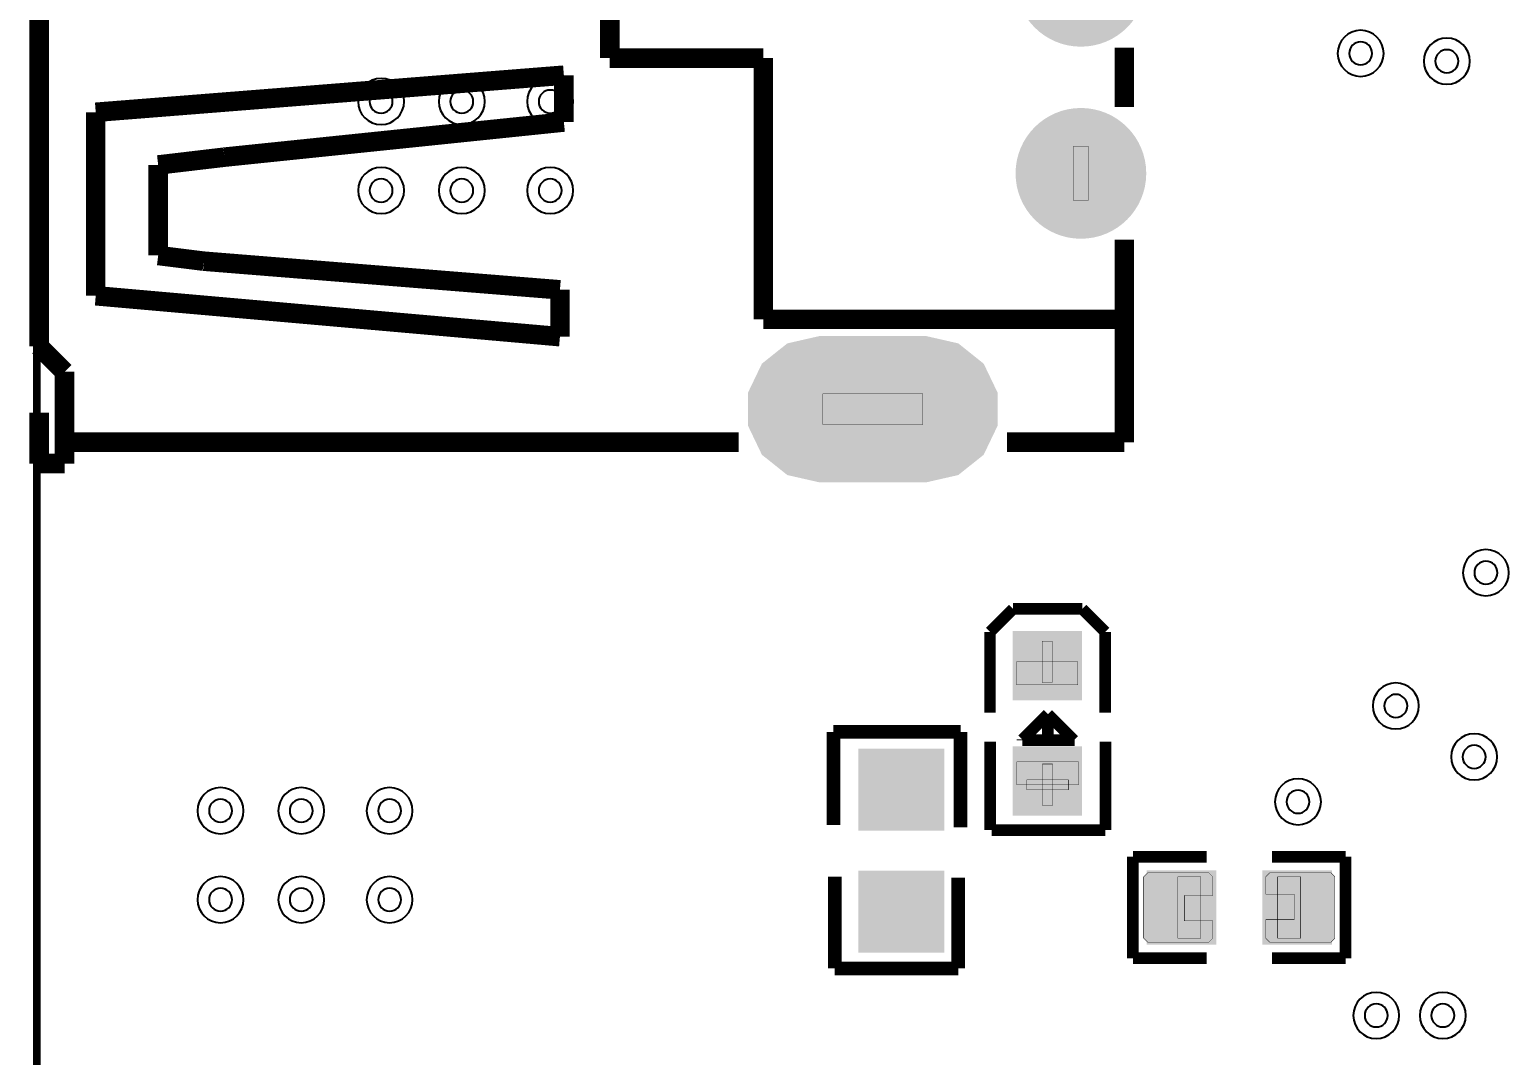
# Model space of a CAD drawing. Header units: millimetres. Extents: x -103 to 1, y -5 to 127.
# Drawn here: x -102.1 to -82.94, y 37.37 to 50.73 of the extents above; entities that cross this region are included whole.
import ezdxf

# ---------------------------------------------------------------- set-up
doc = ezdxf.new("R2010")
doc.units = ezdxf.units.MM
doc.header["$MEASUREMENT"] = 0
for name, color, linetype, true_color in [('Board-Outline-Layer', 7, 'Continuous', 0xff00ff), ('Bottom-Layer', 7, 'Continuous', 0x0000ff), ('Bottom-Paste-Mask-Layer', 7, 'Continuous', 0x800000), ('Bottom-Solder-Mask-Layer', 7, 'Continuous', 0xaa00ff), ('Document-Layer', 7, 'Continuous', 0x6464ff), ('Hole-Layer', 7, 'Continuous', 0x222222), ('Multi-Layer', 7, 'Continuous', 0xc0c0c0), ('Pin-Soldering-Layer', 7, 'Continuous', 0xcc9999), ('Top-Layer', 7, 'Continuous', 0xff0000), ('Top-Paste-Mask-Layer', 7, 'Continuous', 0x808080), ('Top-Silkscreen-Layer', 7, 'Continuous', 0xffcc00), ('Top-Solder-Mask-Layer', 7, 'Continuous', 0x800080)]:
    doc.layers.add(name, color=color, linetype=linetype, true_color=true_color)

msp = doc.modelspace()

# ---------------------------------------------------------------- hatches: boundary and pattern name
at = {"layer": 'Bottom-Layer'}
for points in [[(-89.205, 51.355, 1), (-87.605, 51.355, 1)], [(-89.205, 48.855, 1), (-87.605, 48.855, 1)], [(-90.415, 46.685), (-90.024, 46.596), (-89.711, 46.346), (-89.538, 45.985), (-89.538, 45.585), (-89.711, 45.224), (-90.024, 44.974), (-90.415, 44.885), (-91.815, 44.885), (-92.205, 44.974), (-92.519, 45.224), (-92.692, 45.585), (-92.692, 45.985), (-92.519, 46.346), (-92.205, 46.596), (-91.815, 46.685)]]:
    msp.add_hatch(color=256, dxfattribs=at).paths.add_polyline_path(points)
at = {"layer": 'Bottom-Paste-Mask-Layer'}
for points in [[(-89.205, 51.355, 1), (-87.605, 51.355, 1)], [(-89.205, 48.855, 1), (-87.605, 48.855, 1)], [(-90.415, 46.685), (-90.024, 46.596), (-89.711, 46.346), (-89.538, 45.985), (-89.538, 45.585), (-89.711, 45.224), (-90.024, 44.974), (-90.415, 44.885), (-91.815, 44.885), (-92.205, 44.974), (-92.519, 45.224), (-92.692, 45.585), (-92.692, 45.985), (-92.519, 46.346), (-92.205, 46.596), (-91.815, 46.685)]]:
    msp.add_hatch(color=256, dxfattribs=at).paths.add_polyline_path(points)
at = {"layer": 'Bottom-Solder-Mask-Layer'}
for points in [[(-89.256, 51.355, 1), (-87.554, 51.355, 1)], [(-89.256, 48.855, 1), (-87.554, 48.855, 1)], [(-90.415, 46.736), (-90.002, 46.642), (-89.671, 46.378), (-89.488, 45.997), (-89.488, 45.574), (-89.671, 45.192), (-90.002, 44.928), (-90.415, 44.834), (-91.815, 44.834), (-92.228, 44.928), (-92.559, 45.192), (-92.742, 45.574), (-92.742, 45.997), (-92.559, 46.378), (-92.228, 46.642), (-91.815, 46.736)]]:
    msp.add_hatch(color=256, dxfattribs=at).paths.add_polyline_path(points)
at = {"layer": 'Document-Layer'}
for points in [[(-88.78, 42.766), (-88.78, 42.226), (-88.91, 42.226), (-88.91, 42.766)], [(-88.774, 41.167), (-88.774, 40.627), (-88.904, 40.627), (-88.904, 41.167)], [(-89.109, 40.961), (-88.569, 40.961), (-88.569, 40.831), (-89.109, 40.831)]]:
    msp.add_hatch(color=256, dxfattribs=at).paths.add_polyline_path(points)
at = {"layer": 'Hole-Layer'}
for points in [[(-88.955, 48.855, 1), (-87.855, 48.855, 1)], [(-90.466, 46.386), (-90.166, 46.306), (-89.946, 46.086), (-89.866, 45.786), (-89.946, 45.486), (-90.166, 45.267), (-90.466, 45.186), (-91.766, 45.186), (-92.066, 45.267), (-92.285, 45.486), (-92.366, 45.786), (-92.285, 46.086), (-92.066, 46.306), (-91.766, 46.386)]]:
    msp.add_hatch(color=256, dxfattribs=at).paths.add_polyline_path(points)
at = {"layer": 'Multi-Layer'}
for points in [[(-89.205, 51.355, 1), (-87.605, 51.355, 1)], [(-89.205, 51.355, 1), (-87.605, 51.355, 1)], [(-89.205, 51.355, 1), (-87.605, 51.355, 1)], [(-89.205, 48.855, 1), (-87.605, 48.855, 1)], [(-89.205, 48.855, 1), (-87.605, 48.855, 1)], [(-89.205, 48.855, 1), (-87.605, 48.855, 1)], [(-90.415, 46.685), (-90.024, 46.596), (-89.711, 46.346), (-89.538, 45.985), (-89.538, 45.585), (-89.711, 45.224), (-90.024, 44.974), (-90.415, 44.885), (-91.815, 44.885), (-92.205, 44.974), (-92.519, 45.224), (-92.692, 45.585), (-92.692, 45.985), (-92.519, 46.346), (-92.205, 46.596), (-91.815, 46.685)], [(-90.415, 46.685), (-90.024, 46.596), (-89.711, 46.346), (-89.538, 45.985), (-89.538, 45.585), (-89.711, 45.224), (-90.024, 44.974), (-90.415, 44.885), (-91.815, 44.885), (-92.205, 44.974), (-92.519, 45.224), (-92.692, 45.585), (-92.692, 45.985), (-92.519, 46.346), (-92.205, 46.596), (-91.815, 46.685)], [(-90.415, 46.685), (-90.024, 46.596), (-89.711, 46.346), (-89.538, 45.985), (-89.538, 45.585), (-89.711, 45.224), (-90.024, 44.974), (-90.415, 44.885), (-91.815, 44.885), (-92.205, 44.974), (-92.519, 45.224), (-92.692, 45.585), (-92.692, 45.985), (-92.519, 46.346), (-92.205, 46.596), (-91.815, 46.685)]]:
    msp.add_hatch(color=256, dxfattribs=at).paths.add_polyline_path(points)
at = {"layer": 'Pin-Soldering-Layer'}
for points in [[(-88.505, 49.205), (-88.305, 49.205), (-88.305, 48.505), (-88.505, 48.505)], [(-91.765, 45.985), (-90.465, 45.985), (-90.465, 45.585), (-91.765, 45.585)], [(-89.245, 42.496), (-88.445, 42.496), (-88.445, 42.196), (-89.245, 42.196)], [(-89.238, 41.196), (-88.438, 41.196), (-88.438, 40.896), (-89.238, 40.896)], [(-87.143, 38.899), (-87.143, 39.699), (-86.843, 39.699), (-86.843, 38.899)], [(-85.543, 38.899), (-85.543, 39.699), (-85.843, 39.699), (-85.843, 38.899)]]:
    msp.add_hatch(color=256, dxfattribs=at).paths.add_polyline_path(points)
at = {"layer": 'Top-Layer'}
for points in [[(-89.205, 51.355, 1), (-87.605, 51.355, 1)], [(-89.205, 48.855, 1), (-87.605, 48.855, 1)], [(-90.415, 46.685), (-90.024, 46.596), (-89.711, 46.346), (-89.538, 45.985), (-89.538, 45.585), (-89.711, 45.224), (-90.024, 44.974), (-90.415, 44.885), (-91.815, 44.885), (-92.205, 44.974), (-92.519, 45.224), (-92.692, 45.585), (-92.692, 45.985), (-92.519, 46.346), (-92.205, 46.596), (-91.815, 46.685)], [(-89.242, 42.045), (-89.242, 42.845), (-88.442, 42.845), (-88.442, 42.045)], [(-91.251, 41.317), (-90.235, 41.317), (-90.235, 40.351), (-91.251, 40.351)], [(-89.242, 40.547), (-89.242, 41.347), (-88.442, 41.347), (-88.442, 40.547)], [(-91.251, 39.729), (-90.235, 39.729), (-90.235, 38.764), (-91.251, 38.764)], [(-87.5, 38.867), (-87.5, 39.731), (-86.693, 39.731), (-86.693, 38.867)], [(-85.993, 38.867), (-85.993, 39.731), (-85.186, 39.731), (-85.186, 38.867)]]:
    msp.add_hatch(color=256, dxfattribs=at).paths.add_polyline_path(points)
at = {"layer": 'Top-Paste-Mask-Layer'}
for points in [[(-89.205, 51.355, 1), (-87.605, 51.355, 1)], [(-89.205, 48.855, 1), (-87.605, 48.855, 1)], [(-90.415, 46.685), (-90.024, 46.596), (-89.711, 46.346), (-89.538, 45.985), (-89.538, 45.585), (-89.711, 45.224), (-90.024, 44.974), (-90.415, 44.885), (-91.815, 44.885), (-92.205, 44.974), (-92.519, 45.224), (-92.692, 45.585), (-92.692, 45.985), (-92.519, 46.346), (-92.205, 46.596), (-91.815, 46.685)], [(-89.242, 42.045), (-89.242, 42.845), (-88.442, 42.845), (-88.442, 42.045)], [(-91.251, 41.317), (-90.235, 41.317), (-90.235, 40.351), (-91.251, 40.351)], [(-89.242, 40.547), (-89.242, 41.347), (-88.442, 41.347), (-88.442, 40.547)], [(-91.251, 39.729), (-90.235, 39.729), (-90.235, 38.764), (-91.251, 38.764)], [(-87.538, 38.849), (-86.738, 38.849), (-86.688, 38.899), (-86.688, 39.127), (-87.058, 39.127), (-87.058, 39.457), (-86.688, 39.457), (-86.688, 39.699), (-86.738, 39.749), (-87.538, 39.749), (-87.588, 39.699), (-87.588, 38.899)], [(-85.148, 39.749), (-85.948, 39.749), (-85.998, 39.699), (-85.998, 39.471), (-85.628, 39.471), (-85.628, 39.141), (-85.998, 39.141), (-85.998, 38.899), (-85.948, 38.849), (-85.148, 38.849), (-85.098, 38.899), (-85.098, 39.699)]]:
    msp.add_hatch(color=256, dxfattribs=at).paths.add_polyline_path(points)
at = {"layer": 'Top-Solder-Mask-Layer'}
for points in [[(-89.256, 51.355, 1), (-87.554, 51.355, 1)], [(-89.256, 48.855, 1), (-87.554, 48.855, 1)], [(-90.415, 46.736), (-90.002, 46.642), (-89.671, 46.378), (-89.488, 45.997), (-89.488, 45.574), (-89.671, 45.192), (-90.002, 44.928), (-90.415, 44.834), (-91.815, 44.834), (-92.228, 44.928), (-92.559, 45.192), (-92.742, 45.574), (-92.742, 45.997), (-92.559, 46.378), (-92.228, 46.642), (-91.815, 46.736)], [(-89.293, 41.994), (-89.293, 42.896), (-88.391, 42.896), (-88.391, 41.994)], [(-89.293, 40.496), (-89.293, 41.398), (-88.391, 41.398), (-88.391, 40.496)], [(-91.302, 41.368), (-90.184, 41.368), (-90.184, 40.3), (-91.302, 40.3)], [(-91.302, 39.78), (-90.184, 39.78), (-90.184, 38.713), (-91.302, 38.713)], [(-87.55, 38.816), (-87.55, 39.782), (-86.642, 39.782), (-86.642, 38.816)], [(-86.044, 38.816), (-86.044, 39.782), (-85.136, 39.782), (-85.136, 38.816)]]:
    msp.add_hatch(color=256, dxfattribs=at).paths.add_polyline_path(points)

# ---------------------------------------------------------------- linework, layer by layer
at = {"layer": 'Board-Outline-Layer', "const_width": 0.1}
msp.add_lwpolyline([(-102, 0), (-102, 126), (0, 126), (0, 0)], close=True, dxfattribs=at)
at = {"layer": 'Document-Layer', "const_width": 0.00508}
for points in [[(-88.78, 42.766), (-88.78, 42.226), (-88.91, 42.226), (-88.91, 42.766)], [(-88.774, 41.167), (-88.774, 40.627), (-88.904, 40.627), (-88.904, 41.167)], [(-89.109, 40.961), (-88.569, 40.961), (-88.569, 40.831), (-89.109, 40.831)]]:
    msp.add_lwpolyline(points, close=True, dxfattribs=at)
at = {"layer": 'Hole-Layer'}
for points in [[(-84.912, 50.417, 1), (-84.612, 50.417), (-84.612, 50.417, 1), (-84.912, 50.417)], [(-83.79, 50.315, 1), (-83.49, 50.315), (-83.49, 50.315, 1), (-83.79, 50.315)], [(-97.668, 49.79, 1), (-97.368, 49.79), (-97.368, 49.79, 1), (-97.668, 49.79)], [(-96.617, 49.79, 1), (-96.317, 49.79), (-96.317, 49.79, 1), (-96.617, 49.79)], [(-95.466, 49.79, 1), (-95.166, 49.79), (-95.166, 49.79, 1), (-95.466, 49.79)], [(-97.668, 48.632, 1), (-97.368, 48.632), (-97.368, 48.632, 1), (-97.668, 48.632)], [(-96.617, 48.632, 1), (-96.317, 48.632), (-96.317, 48.632, 1), (-96.617, 48.632)], [(-95.466, 48.632, 1), (-95.166, 48.632), (-95.166, 48.632, 1), (-95.466, 48.632)], [(-83.281, 43.657, 1), (-82.981, 43.657), (-82.981, 43.657, 1), (-83.281, 43.657)], [(-84.454, 41.923, 1), (-84.154, 41.923), (-84.154, 41.923, 1), (-84.454, 41.923)], [(-83.434, 41.26, 1), (-83.134, 41.26), (-83.134, 41.26, 1), (-83.434, 41.26)], [(-85.728, 40.676, 1), (-85.428, 40.676), (-85.428, 40.676, 1), (-85.728, 40.676)], [(-99.759, 40.559, 1), (-99.459, 40.559), (-99.459, 40.559, 1), (-99.759, 40.559)], [(-98.708, 40.559, 1), (-98.408, 40.559), (-98.408, 40.559, 1), (-98.708, 40.559)], [(-97.557, 40.559, 1), (-97.257, 40.559), (-97.257, 40.559, 1), (-97.557, 40.559)], [(-99.759, 39.401, 1), (-99.459, 39.401), (-99.459, 39.401, 1), (-99.759, 39.401)], [(-98.708, 39.401, 1), (-98.408, 39.401), (-98.408, 39.401, 1), (-98.708, 39.401)], [(-97.557, 39.401, 1), (-97.257, 39.401), (-97.257, 39.401, 1), (-97.557, 39.401)], [(-84.709, 37.894, 1), (-84.409, 37.894), (-84.409, 37.894, 1), (-84.709, 37.894)], [(-83.842, 37.894, 1), (-83.542, 37.894), (-83.542, 37.894, 1), (-83.842, 37.894)]]:
    msp.add_lwpolyline(points, format="xyb", dxfattribs=at)
at = {"layer": 'Multi-Layer'}
for points in [[(-85.062, 50.417, 1), (-84.462, 50.417, 1)], [(-83.94, 50.315, 1), (-83.34, 50.315, 1)], [(-97.818, 49.79, 1), (-97.218, 49.79, 1)], [(-96.767, 49.79, 1), (-96.167, 49.79, 1)], [(-95.616, 49.79, 1), (-95.016, 49.79, 1)], [(-97.818, 48.632, 1), (-97.218, 48.632, 1)], [(-96.767, 48.632, 1), (-96.167, 48.632, 1)], [(-95.616, 48.632, 1), (-95.016, 48.632, 1)], [(-83.431, 43.657, 1), (-82.831, 43.657, 1)], [(-84.604, 41.923, 1), (-84.004, 41.923, 1)], [(-83.584, 41.26, 1), (-82.984, 41.26, 1)], [(-99.909, 40.559, 1), (-99.309, 40.559, 1)], [(-98.858, 40.559, 1), (-98.258, 40.559, 1)], [(-97.707, 40.559, 1), (-97.107, 40.559, 1)], [(-85.878, 40.676, 1), (-85.278, 40.676, 1)], [(-99.909, 39.401, 1), (-99.309, 39.401, 1)], [(-98.858, 39.401, 1), (-98.258, 39.401, 1)], [(-97.707, 39.401, 1), (-97.107, 39.401, 1)], [(-84.859, 37.894, 1), (-84.259, 37.894, 1)], [(-83.992, 37.894, 1), (-83.392, 37.894, 1)]]:
    msp.add_lwpolyline(points, format="xyb", close=True, dxfattribs=at)
at = {"layer": 'Pin-Soldering-Layer', "const_width": 0.00508}
for points in [[(-88.505, 49.205), (-88.305, 49.205), (-88.305, 48.505), (-88.505, 48.505)], [(-91.765, 45.985), (-90.465, 45.985), (-90.465, 45.585), (-91.765, 45.585)], [(-89.245, 42.496), (-88.445, 42.496), (-88.445, 42.196), (-89.245, 42.196)], [(-89.238, 41.196), (-88.438, 41.196), (-88.438, 40.896), (-89.238, 40.896)], [(-87.143, 38.899), (-87.143, 39.699), (-86.843, 39.699), (-86.843, 38.899)], [(-85.543, 38.899), (-85.543, 39.699), (-85.843, 39.699), (-85.843, 38.899)]]:
    msp.add_lwpolyline(points, close=True, dxfattribs=at)
at = {"layer": 'Top-Paste-Mask-Layer', "const_width": 0.00508}
for points in [[(-87.538, 38.849), (-86.738, 38.849), (-86.688, 38.899), (-86.688, 39.127), (-87.058, 39.127), (-87.058, 39.457), (-86.688, 39.457), (-86.688, 39.699), (-86.738, 39.749), (-87.538, 39.749), (-87.588, 39.699), (-87.588, 38.899)], [(-85.148, 39.749), (-85.948, 39.749), (-85.998, 39.699), (-85.998, 39.471), (-85.628, 39.471), (-85.628, 39.141), (-85.998, 39.141), (-85.998, 38.899), (-85.948, 38.849), (-85.148, 38.849), (-85.098, 38.899), (-85.098, 39.699)]]:
    msp.add_lwpolyline(points, close=True, dxfattribs=at)
at = {"layer": 'Top-Silkscreen-Layer'}
for points, const_width in [([(-101.971, 58.261), (-101.971, 46.602)], 0.254), ([(-101.971, 58.261), (-101.971, 46.602)], 0.254), ([(-94.54, 54.455), (-94.54, 50.355)], 0.254), ([(-94.54, 54.455), (-94.54, 50.355)], 0.254), ([(-87.84, 50.493), (-87.84, 49.717)], 0.254), ([(-87.84, 50.493), (-87.84, 49.717)], 0.254), ([(-94.54, 50.355), (-92.54, 50.355)], 0.254), ([(-94.54, 50.355), (-92.54, 50.355)], 0.254), ([(-92.54, 50.355), (-92.54, 46.955)], 0.254), ([(-92.54, 50.355), (-92.54, 46.955)], 0.254), ([(-95.138, 50.133), (-101.234, 49.65)], 0.254), ([(-95.138, 50.133), (-101.234, 49.65)], 0.254), ([(-95.138, 49.523), (-95.138, 50.133)], 0.254), ([(-95.138, 49.523), (-95.138, 50.133)], 0.254), ([(-101.234, 49.65), (-101.234, 47.262)], 0.254), ([(-101.234, 49.65), (-101.234, 47.262)], 0.254), ([(-99.558, 49.066), (-95.138, 49.523)], 0.254), ([(-99.558, 49.066), (-95.138, 49.523)], 0.254), ([(-100.421, 48.964), (-99.558, 49.066)], 0.254), ([(-100.421, 48.964), (-99.558, 49.066)], 0.254), ([(-100.421, 47.786), (-100.421, 48.964)], 0.254), ([(-100.421, 47.786), (-100.421, 48.964)], 0.254), ([(-87.84, 47.993), (-87.84, 45.355)], 0.254), ([(-87.84, 47.993), (-87.84, 45.355)], 0.254), ([(-99.827, 47.712), (-100.421, 47.786)], 0.254), ([(-99.827, 47.712), (-100.421, 47.786)], 0.254), ([(-95.189, 47.339), (-99.827, 47.712)], 0.254), ([(-95.189, 47.339), (-99.827, 47.712)], 0.254), ([(-101.234, 47.262), (-95.189, 46.729)], 0.254), ([(-101.234, 47.262), (-95.189, 46.729)], 0.254), ([(-95.189, 46.729), (-95.189, 47.339)], 0.254), ([(-95.189, 46.729), (-95.189, 47.339)], 0.254), ([(-92.54, 46.955), (-87.84, 46.955)], 0.254), ([(-92.54, 46.955), (-87.84, 46.955)], 0.254), ([(-101.971, 46.602), (-101.64, 46.272)], 0.254), ([(-101.971, 46.602), (-101.64, 46.272)], 0.254), ([(-101.64, 46.272), (-101.64, 45.078)], 0.254), ([(-101.64, 46.272), (-101.64, 45.078)], 0.254), ([(-101.971, 45.078), (-101.971, 45.738)], 0.254), ([(-101.971, 45.078), (-101.971, 45.738)], 0.254), ([(-92.861, 45.355), (-101.64, 45.355)], 0.254), ([(-92.861, 45.355), (-101.64, 45.355)], 0.254), ([(-87.84, 45.355), (-89.369, 45.355)], 0.254), ([(-87.84, 45.355), (-89.369, 45.355)], 0.254), ([(-101.64, 45.078), (-101.971, 45.078)], 0.254), ([(-101.64, 45.078), (-101.971, 45.078)], 0.254), ([(-89.288, 43.186), (-89.588, 42.886)], 0.15), ([(-89.288, 43.186), (-89.588, 42.886)], 0.15), ([(-89.188, 43.186), (-89.288, 43.186)], 0.15), ([(-89.188, 43.186), (-89.288, 43.186)], 0.15), ([(-88.488, 43.186), (-89.188, 43.186)], 0.15), ([(-88.488, 43.186), (-89.188, 43.186)], 0.15), ([(-88.488, 43.186), (-88.388, 43.186)], 0.15), ([(-88.488, 43.186), (-88.388, 43.186)], 0.15), ([(-88.388, 43.186), (-88.088, 42.886)], 0.15), ([(-88.388, 43.186), (-88.088, 42.886)], 0.15), ([(-89.588, 41.836), (-89.588, 42.886)], 0.15), ([(-89.588, 41.836), (-89.588, 42.886)], 0.15), ([(-88.088, 41.836), (-88.088, 42.886)], 0.15), ([(-88.088, 41.836), (-88.088, 42.886)], 0.15), ([(-89.166, 41.486), (-88.835, 41.816)], 0.15), ([(-89.166, 41.486), (-88.835, 41.816)], 0.15), ([(-88.495, 41.476), (-88.835, 41.816)], 0.15), ([(-88.835, 41.476), (-88.835, 41.816)], 0.15), ([(-88.495, 41.476), (-88.835, 41.816)], 0.15), ([(-88.835, 41.476), (-88.835, 41.816)], 0.15), ([(-89.971, 41.585), (-91.627, 41.585)], 0.178), ([(-91.627, 40.374), (-91.627, 41.585)], 0.178), ([(-89.971, 41.585), (-91.627, 41.585)], 0.178), ([(-91.627, 40.374), (-91.627, 41.585)], 0.178), ([(-89.971, 40.342), (-89.971, 41.585)], 0.178), ([(-89.971, 40.342), (-89.971, 41.585)], 0.178), ([(-89.586, 41.456), (-89.586, 40.306)], 0.15), ([(-89.586, 41.456), (-89.586, 40.306)], 0.15), ([(-89.166, 41.476), (-89.166, 41.486)], 0.15), ([(-89.166, 41.476), (-89.166, 41.486)], 0.15), ([(-88.485, 41.476), (-89.166, 41.476)], 0.15), ([(-88.485, 41.476), (-89.166, 41.476)], 0.15), ([(-88.485, 41.476), (-88.495, 41.476)], 0.15), ([(-88.485, 41.476), (-88.495, 41.476)], 0.15), ([(-88.085, 41.456), (-88.085, 40.306)], 0.15), ([(-88.085, 41.456), (-88.085, 40.306)], 0.15), ([(-88.086, 40.306), (-89.565, 40.306)], 0.15), ([(-88.086, 40.306), (-89.565, 40.306)], 0.15), ([(-87.728, 38.638), (-87.728, 39.96)], 0.152), ([(-87.728, 39.96), (-86.769, 39.96)], 0.152), ([(-87.728, 38.638), (-87.728, 39.96)], 0.152), ([(-87.728, 39.96), (-86.769, 39.96)], 0.152), ([(-84.958, 39.96), (-85.917, 39.96)], 0.152), ([(-84.958, 39.96), (-85.917, 39.96)], 0.152), ([(-84.958, 38.638), (-84.958, 39.96)], 0.152), ([(-84.958, 38.638), (-84.958, 39.96)], 0.152), ([(-91.611, 38.506), (-91.611, 39.702)], 0.178), ([(-91.611, 38.506), (-91.611, 39.702)], 0.178), ([(-90.003, 38.506), (-90.003, 39.686)], 0.178), ([(-90.003, 38.506), (-90.003, 39.686)], 0.178), ([(-86.769, 38.638), (-87.728, 38.638)], 0.152), ([(-86.769, 38.638), (-87.728, 38.638)], 0.152), ([(-85.917, 38.638), (-84.958, 38.638)], 0.152), ([(-85.917, 38.638), (-84.958, 38.638)], 0.152), ([(-90.003, 38.506), (-91.611, 38.506)], 0.178), ([(-90.003, 38.506), (-91.611, 38.506)], 0.178)]:
    msp.add_lwpolyline(points, dxfattribs=dict(at, const_width=const_width))

doc.saveas('drawing.dxf')
